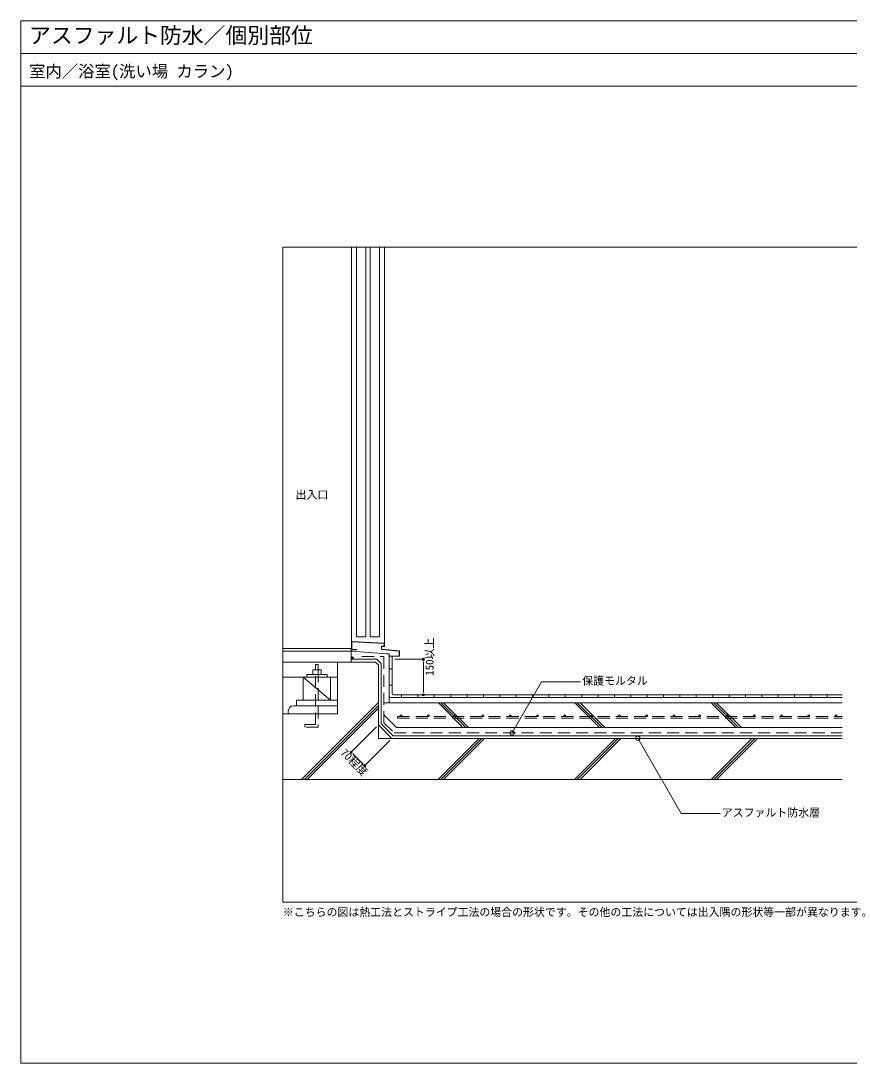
# Model space of a CAD drawing. Units: millimetres, scale not verified. Extents: x -2760 to 2760, y -1910 to 1910.
# Drawn here: x -2760 to 275, y -1910 to 1910 of the extents above; entities that cross this region are included whole.
import ezdxf
from ezdxf.enums import TextEntityAlignment as Align

# ---------------------------------------------------------------- set-up
doc = ezdxf.new("R2010")
doc.units = ezdxf.units.MM
doc.header["$LTSCALE"] = 7
doc.linetypes.add('USER1', pattern=[9.525, 6.35, -3.175])
for name, color, linetype, lineweight in [('0-0_0', 7, 'Continuous', 9), ('0-1_HATCH', 9, 'Continuous', 18), ('0-3_KUTAI', 3, 'Continuous', 18), ('0-4_BOUSUI', 1, 'Continuous', 18), ('0-5_MOJI', 7, 'Continuous', 18), ('0-6_sunpo', 7, 'Continuous', 18), ('0-8_KANAMONO', 4, 'Continuous', 18), ('0-9_TENSEN', 4, 'USER1', 18), ('0-A_SIAGE', 4, 'Continuous', 18), ('0-C_WAKU', 7, 'Continuous', 18)]:
    doc.layers.add(name, color=color, linetype=linetype, lineweight=lineweight)
doc.styles.add('ＭＳ ゴシック', font='')
doc.styles.get('ＭＳ ゴシック').set_extended_font_data('MS Gothic')

# ---------------------------------------------------------------- blocks, each defined once
blk = doc.blocks.new('_DOT')
at = {"layer": '0-0_0'}
for p, q in [((-0.5, 0), (-1, 0)), ((0.25, 0), (-0.25, 0))]:
    blk.add_line(p, q, dxfattribs=at)
blk.add_circle((0, 0), 0.25, dxfattribs=at)

msp = doc.modelspace()

# ---------------------------------------------------------------- linework, layer by layer
at = {"layer": '0-0_0', "lineweight": 18}
msp.add_line((-2759.789, 1790.146), (2760.211, 1790.146), dxfattribs=at)
msp.add_lwpolyline([(1800.211, -1319.854), (-1799.789, -1319.854), (-1799.789, 1080.146), (1800.211, 1080.146)], close=True, dxfattribs=at)
at = {"layer": '0-1_HATCH'}
for p, q in [((-1549.789, -422.672), (-1547.29, -420.172)), ((-1540.807, -429.854), (-1549.789, -420.872)), ((-1549.789, -427.162), (-1544.195, -421.567)), ((-1545.297, -429.854), (-1549.789, -425.362)), ((-1549.787, -429.854), (-1549.789, -429.852)), ((-1547.992, -429.854), (-1541.878, -423.74)), ((-1540.906, -425.265), (-1545.202, -420.97)), ((-1543.502, -429.854), (-1540.313, -426.666)), ((-1730.977, -869.854), (-1449.789, -588.667)), ((-1720.977, -869.854), (-1449.789, -598.667)), ((-1710.977, -869.854), (-1449.789, -608.667)), ((-1229.789, -589.854), (-1139.789, -679.854)), ((-1219.654, -589.989), (-1129.789, -679.854)), ((-1209.519, -590.125), (-1119.789, -679.854)), ((-729.789, -589.854), (-639.789, -679.854)), ((-719.654, -589.989), (-629.789, -679.854)), ((-709.519, -590.125), (-619.789, -679.854)), ((-229.789, -589.854), (-139.789, -679.854)), ((-219.654, -589.989), (-129.789, -679.854)), ((-209.519, -590.125), (-119.789, -679.854)), ((-1230.977, -869.854), (-1080.977, -719.854)), ((-1220.977, -869.854), (-1070.977, -719.854)), ((-1210.977, -869.854), (-1060.977, -719.854)), ((-730.977, -869.854), (-580.977, -719.854)), ((-720.977, -869.854), (-570.977, -719.854)), ((-710.977, -869.854), (-560.977, -719.854)), ((-230.977, -869.854), (-80.977, -719.854)), ((-220.977, -869.854), (-70.977, -719.854)), ((-210.977, -869.854), (-60.977, -719.854))]:
    msp.add_line(p, q, dxfattribs=at)
at = {"layer": '0-3_KUTAI'}
for p, q in [((-1549.789, -399.854), (-1799.789, -399.854)), ((-1419.789, -409.854), (-1549.789, -399.854)), ((-1419.789, -409.854), (-1409.789, -409.854)), ((-1409.789, -409.854), (-1409.789, -589.854)), ((-1549.789, -439.854), (-1799.789, -439.854)), ((-1624.789, -439.854), (-1599.789, -439.854)), ((-1459.789, -439.854), (-1449.789, -449.854)), ((-1449.789, -719.854), (-1449.789, -449.854)), ((-1599.789, -494.854), (-1799.789, -494.854)), ((-1624.789, -579.854), (-1724.789, -494.854)), ((-1759.789, -599.854), (-1599.789, -599.854)), ((-1429.789, -589.854), (250.211, -589.854)), ((-1779.789, -629.854), (-1779.789, -619.854)), ((-1400.292, -719.854), (-1449.789, -670.357)), ((250.211, -719.854), (-1449.789, -719.854)), ((250.211, -869.854), (-1799.789, -869.854))]:
    msp.add_line(p, q, dxfattribs=at)
for points in [[(-1549.789, -439.854), (-1549.789, -389.854), (-1799.789, -389.854)], [(-1459.789, -439.854), (-1599.789, -439.854), (-1599.789, -629.854), (-1799.789, -629.854)], [(-1429.789, -633.788), (-1383.723, -679.854), (250.211, -679.854)]]:
    msp.add_lwpolyline(points, dxfattribs=at)
for points in [[(-1624.789, -579.854), (-1724.789, -579.854), (-1724.789, -494.854), (-1624.789, -494.854)], [(-1599.789, -599.854), (-1599.789, -579.854), (-1749.789, -579.854), (-1749.789, -599.854)]]:
    msp.add_lwpolyline(points, close=True, dxfattribs=at)
msp.add_arc((-1759.789, -619.854), 20, 90, 180, dxfattribs=at)
at = {"layer": '0-4_BOUSUI'}
msp.add_lwpolyline([(-1549.791, -429.854), (-1455.647, -429.854), (-1439.789, -445.712), (-1439.789, -666.215), (-1396.15, -709.854), (250.211, -709.854)], dxfattribs=at)
msp.add_arc((-1549.791, -429.854), 10, 0, 89.99128, dxfattribs=at)
at = {"layer": '0-5_MOJI'}
for points in [[(-708.707, -511.793), (-851.453, -511.793), (-960.03, -699.854)], [(-197.489, -995.114), (-340.235, -995.114), (-499.526, -719.214)]]:
    msp.add_lwpolyline(points, dxfattribs=at)
for centre in [(-960.03, -699.854), (-499.526, -719.214)]:
    msp.add_circle(centre, 8, dxfattribs=at)
at = {"layer": '0-6_sunpo'}
for p, q in [((-1389.211, -429.854), (-1284.766, -429.854)), ((-1284.766, -543.854), (-1284.766, -445.854)), ((-1364.789, -559.854), (-1284.766, -559.854)), ((-1456.861, -677.428), (-1549.368, -769.936)), ((-1407.363, -726.925), (-1499.871, -819.433)), ((-1511.185, -808.12), (-1538.055, -781.25))]:
    msp.add_line(p, q, dxfattribs=at)
at = {"layer": '0-8_KANAMONO'}
for p, q in [((-1547.789, -364.854), (-1547.789, 1080.146)), ((-1427.789, -370.854), (-1427.789, 1080.146)), ((-1373.789, -418.854), (-1409.789, -418.854))]:
    msp.add_line(p, q, dxfattribs=at)
for points in [[(-1495.289, 1080.146), (-1495.289, -347.854), (-1530.289, -347.854), (-1530.289, 1080.146)], [(-1445.289, 1080.146), (-1445.289, -347.854), (-1480.289, -347.854), (-1480.289, 1080.146)], [(-1669.789, -468.854), (-1669.789, -448.854), (-1679.789, -448.854), (-1679.789, -468.854)]]:
    msp.add_lwpolyline(points, dxfattribs=at)
for points in [[(-1372.789, -418.854), (-1372.789, -398.854), (-1437.789, -392.854), (-1437.789, -382.854), (-1427.789, -382.854), (-1427.789, -370.854), (-1547.789, -364.854), (-1547.789, -394.854), (-1529.789, -394.854), (-1529.789, -393.854), (-1546.789, -393.854), (-1546.789, -365.906), (-1428.789, -371.806), (-1428.789, -381.854), (-1438.789, -381.854), (-1438.789, -393.772), (-1373.789, -399.772), (-1373.789, -418.854)], [(-1637.289, -494.854), (-1712.289, -494.854), (-1712.289, -484.854), (-1637.289, -484.854)], [(-1659.789, -484.854), (-1689.789, -484.854), (-1689.789, -468.854), (-1659.789, -468.854)]]:
    msp.add_lwpolyline(points, close=True, dxfattribs=at)
at = {"layer": '0-8_KANAMONO', "linetype": 'USER1'}
for points in [[(-1509.789, -419.854), (-1429.789, -419.854), (-1429.789, -662.073), (-1392.008, -699.854), (250.211, -699.854)], [(-1669.789, -468.854), (-1669.789, -678.854), (-1719.789, -678.854), (-1719.789, -668.854), (-1679.789, -668.854), (-1679.789, -468.854)]]:
    msp.add_lwpolyline(points, dxfattribs=at)
at = {"layer": '0-9_TENSEN'}
for p, q in [((-1379.789, -639.854), (250.211, -639.854)), ((-1379.789, -639.854), (-1379.789, -645.854)), ((-1379.789, -645.854), (250.211, -645.854))]:
    msp.add_line(p, q, dxfattribs=at)
for centre in [(-1366.713, -636.854), (-1266.713, -636.854), (-1166.713, -636.854), (-1066.713, -636.854), (-966.713, -636.854), (-866.713, -636.854), (-766.713, -636.854), (-666.713, -636.854), (-566.713, -636.854), (-466.713, -636.854), (-366.713, -636.854), (-272.713, -636.854), (-172.713, -636.854), (-72.713, -636.854), (27.287, -636.854), (127.287, -636.854), (227.287, -636.854)]:
    msp.add_circle(centre, 3, dxfattribs=at)
at = {"layer": '0-A_SIAGE'}
for p, q in [((-1409.789, -564.854), (-1409.789, -418.854)), ((-1399.789, -554.854), (-1399.789, -418.854)), ((-1409.789, -464.854), (-1399.789, -464.854)), ((-1409.789, -524.854), (-1399.789, -524.854)), ((250.211, -569.854), (-1404.789, -569.854)), ((250.211, -559.854), (-1394.789, -559.854)), ((-1364.789, -569.854), (-1364.789, -559.854)), ((-1304.789, -569.854), (-1304.789, -559.854)), ((-1244.789, -569.854), (-1244.789, -559.854)), ((-1184.789, -569.854), (-1184.789, -559.854)), ((-1124.789, -569.854), (-1124.789, -559.854)), ((-1064.789, -569.854), (-1064.789, -559.854)), ((-1004.789, -569.854), (-1004.789, -559.854)), ((-944.789, -569.854), (-944.789, -559.854)), ((-884.789, -569.854), (-884.789, -559.854)), ((-824.789, -569.854), (-824.789, -559.854)), ((-764.789, -569.854), (-764.789, -559.854)), ((-704.789, -569.854), (-704.789, -559.854)), ((-644.789, -569.854), (-644.789, -559.854)), ((-584.789, -569.854), (-584.789, -559.854)), ((-524.789, -569.854), (-524.789, -559.854)), ((-464.789, -569.854), (-464.789, -559.854)), ((-404.789, -569.854), (-404.789, -559.854)), ((-344.789, -569.854), (-344.789, -559.854)), ((-284.789, -569.854), (-284.789, -559.854)), ((-224.789, -569.854), (-224.789, -559.854)), ((-164.789, -569.854), (-164.789, -559.854)), ((-104.789, -569.854), (-104.789, -559.854)), ((-44.789, -569.854), (-44.789, -559.854)), ((15.211, -569.854), (15.211, -559.854)), ((75.211, -569.854), (75.211, -559.854)), ((135.211, -569.854), (135.211, -559.854)), ((195.211, -569.854), (195.211, -559.854))]:
    msp.add_line(p, q, dxfattribs=at)
for centre in [(-1404.789, -564.854), (-1394.789, -554.854)]:
    msp.add_arc(centre, 5, 180, 270, dxfattribs=at)
at = {"layer": '0-C_WAKU'}
for points in [[(-2759.789, -1909.854), (2760.211, -1909.854), (2760.211, 1910.146), (-2759.789, 1910.146)], [(2760.211, 1670.146), (-2759.789, 1670.146), (-2759.789, 1910.146), (2760.211, 1910.146)]]:
    msp.add_lwpolyline(points, close=True, dxfattribs=at)

# ---------------------------------------------------------------- block references
at = {"layer": '0-6_sunpo', "xscale": 16, "yscale": 16}
for p, rotation in [((-1284.766, -429.854), 90), ((-1284.766, -559.854), 270), ((-1549.368, -769.936), 135), ((-1499.871, -819.433), 315)]:
    msp.add_blockref('_DOT', p, dxfattribs=dict(at, rotation=rotation))

# ---------------------------------------------------------------- texts
at = {"layer": '0-5_MOJI', "style": 'ＭＳ ゴシック'}
for s, p in [('出入口', (-1753.197, 149.781)), ('保護モルタル', (-702.707, -531.793)), ('アスファルト防水層', (-191.489, -1015.114)), ('※こちらの図は熱工法とストライプ工法の場合の形状です。その他の工法については出入隅の形状等一部が異なります。', (-1799.789, -1379.854))]:
    msp.add_text(s, height=29.33, dxfattribs=at).set_placement(p, align=Align.BOTTOM_LEFT)
at = {"layer": '0-6_sunpo', "style": 'ＭＳ ゴシック'}
for s, rotation, p in [('150以上', 90, (-1238.766, -490.15)), ('70程度', 315, (-1597.301, -781.125))]:
    msp.add_text(s, height=29.33, rotation=rotation, dxfattribs=at).set_placement(p, align=Align.BOTTOM_LEFT)
at = {"layer": '0-C_WAKU', "style": 'ＭＳ ゴシック'}
for s, height, p in [('アスファルト防水／個別部位', 58.65, (-2729.789, 1810.146)), ('室内／浴室(洗い場 カラン)', 43.99, (-2729.789, 1690.146))]:
    msp.add_text(s, height=height, dxfattribs=at).set_placement(p, align=Align.BOTTOM_LEFT)

doc.saveas('drawing.dxf')
